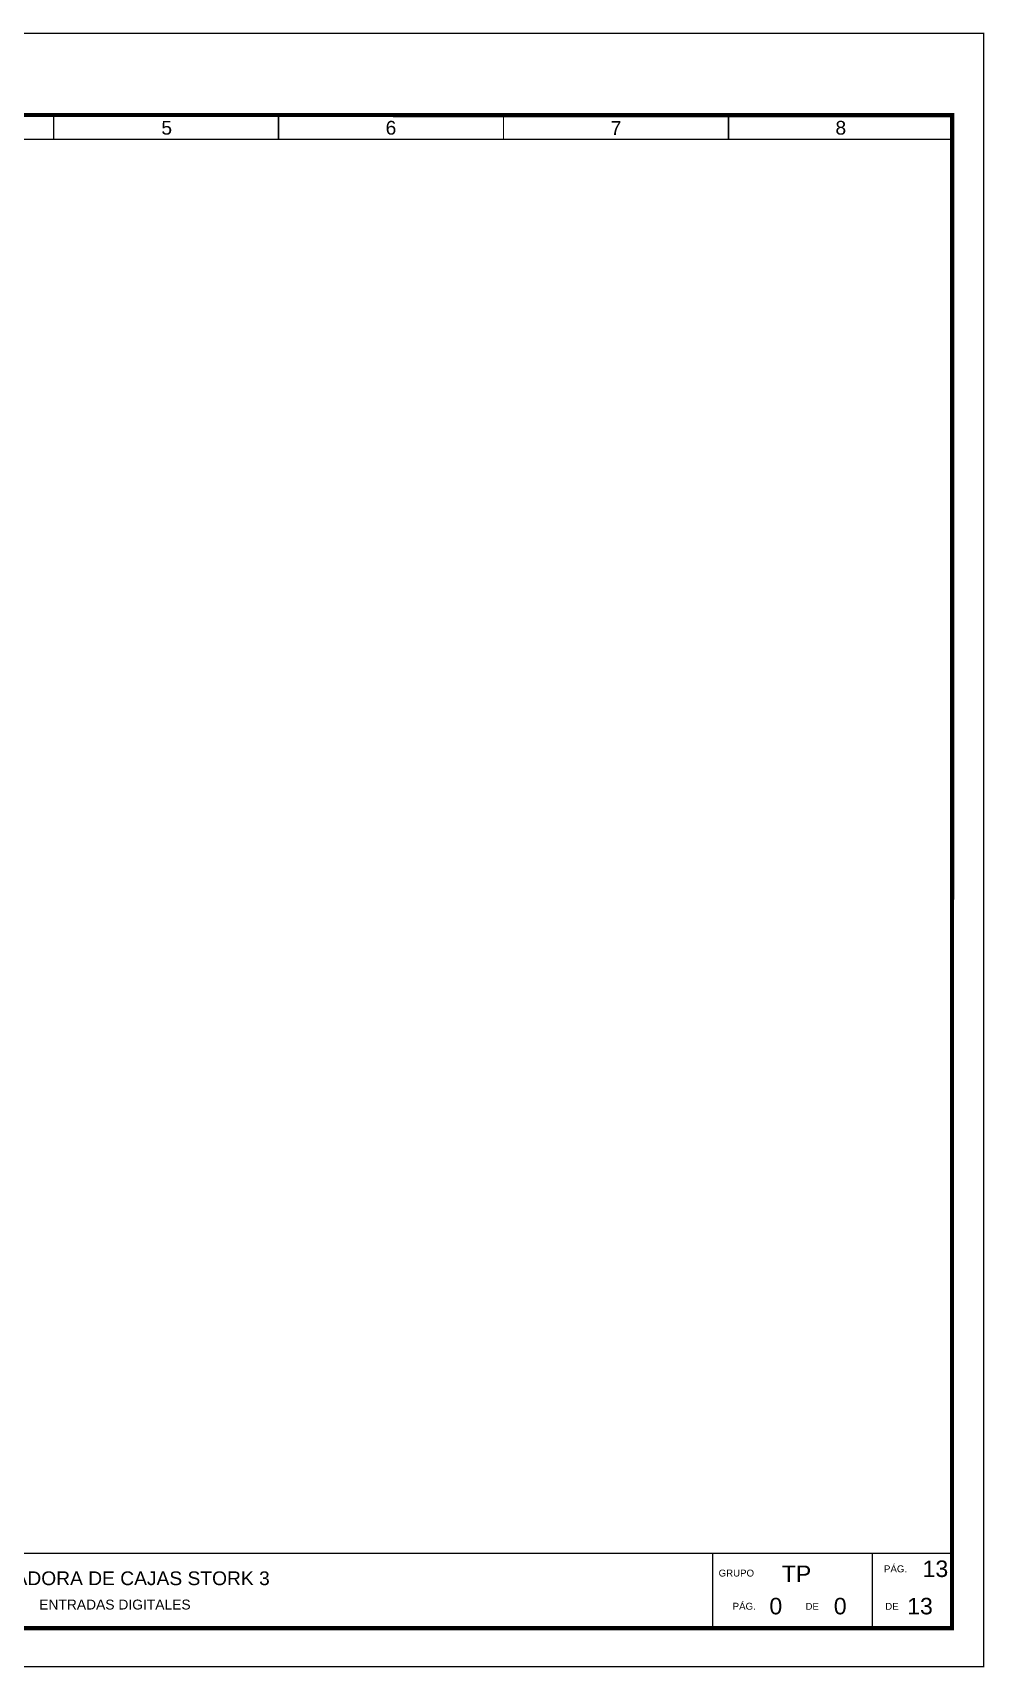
# Model space of a CAD drawing. Header units: millimetres. Extents: x 0 to 420, y 0 to 297.
# Drawn here: x 247.3 to 420.2, y 0 to 297.2 of the extents above; entities that cross this region are included whole.
import ezdxf
from ezdxf.enums import TextEntityAlignment as Align

# ---------------------------------------------------------------- set-up
doc = ezdxf.new("R2010")
doc.units = ezdxf.units.MM
doc.layers.add('BLK_12_THHN', color=9, linetype='Continuous')
doc.layers.add('eProC - L2', color=41, linetype='Continuous', lineweight=20)
doc.styles.get("Standard").update_dxf_attribs({"font": 'arial.ttf'})

# ---------------------------------------------------------------- blocks, each defined once
blk = doc.blocks.new('eproc_rotulo_005')
at = {"layer": 'eProC - L2', "color": 0, "lineweight": 5, "const_width": 0.233}
for points in [[(0.12, 297.12), (420.12, 297.12), (420.12, 0.12), (0.12, 0.12), (0.12, 297.12)], [(5.9, 20.72), (414.37, 20.7)]]:
    blk.add_lwpolyline(points, dxfattribs=at)
at = {"layer": 'eProC - L2', "color": 0}
blk.add_lwpolyline([(420.12, 0.12), (420.12, 297.12), (0.12, 297.12), (0.12, 0.12), (420.12, 0.12)], dxfattribs=at)
at = {"layer": 'eProC - L2', "color": 0, "lineweight": 40, "const_width": 0.75}
blk.add_lwpolyline([(5.92, 7.13), (414.37, 7.11), (414.4, 282.24), (5.95, 282.27)], close=True, dxfattribs=at)
at = {"layer": 'eProC - L2', "color": 0, "lineweight": 5, "const_width": 0.233}
for points in [[(251.12, 277.82), (210.23, 277.82), (210.23, 282.26), (251.12, 282.26)], [(373.76, 277.83), (332.86, 277.83), (332.86, 282.27), (373.76, 282.27)], [(414.6, 277.83), (373.71, 277.83), (373.71, 282.27), (414.6, 282.27)], [(292.02, 277.82), (251.12, 277.82), (251.12, 282.25), (292.02, 282.25)], [(332.86, 277.82), (291.97, 277.82), (291.97, 282.25), (332.86, 282.25)]]:
    blk.add_lwpolyline(points, close=True, dxfattribs=at)
at = {"layer": 'eProC - L2', "color": 0, "lineweight": 0, "const_width": 0.233}
for points in [[(370.87, 7.1), (370.87, 20.7)], [(399.87, 7.1), (399.87, 20.7)]]:
    blk.add_lwpolyline(points, dxfattribs=at)
at = {"layer": 'eProC - L2', "color": 0, "lineweight": 20, "char_height": 2.5, "attachment_point": 8}
for s, insert in [('{\\fArial|b0|i0|c0|p18;5}', (271.66, 278.66)), ('{\\fArial|b0|i0|c0|p18;6}', (312.41, 278.66)), ('{\\fArial|b0|i0|c0|p18;7}', (353.31, 278.66)), ('{\\fArial|b0|i0|c0|p18;8}', (394.16, 278.66))]:
    blk.add_mtext(s, dxfattribs=dict(at, insert=insert))
at = {"layer": 'eProC - L2', "color": 0, "char_height": 1.2552, "attachment_point": 7}
for s, insert in [('{\\fArial|b0|i0|c0|p18;PÁG.}', (402.01, 17.26)), ('{\\fArial|b0|i0|c0|p18;GRUPO}', (371.96, 16.49)), ('{\\fArial|b0|i0|c0|p18;PÁG.}', (374.51, 10.46)), ('{\\fArial|b0|i0|c0|p18;DE}', (387.74, 10.46)), ('{\\fArial|b0|i0|c0|p18;DE}', (402.24, 10.46))]:
    blk.add_mtext(s, dxfattribs=dict(at, insert=insert))
at = {"layer": 'eProC - L2', "color": 0}
for tag, p in [('GR_01', (386.11, 17)), ('PGRAL', (411.35, 17.92)), ('PG_01', (382.35, 11.13)), ('PT', (394.05, 11.13)), ('PAGT', (408.55, 11.13))]:
    blk.add_attdef(tag, text='', height=3, dxfattribs=at).set_placement(p, align=Align.MIDDLE_CENTER)
for tag, height, p in [('CONF', 2.31, (60.16, 14.76)), ('CLIENTE', 2.31, (111.99, 14.74)), ('DESC', 2.5, (262.25, 14.94)), ('DESC_2', 1.8, (262.25, 10.51)), ('ULT', 2.31, (60.16, 8.79)), ('ARCH', 2.31, (98.32, 8.46)), ('FECHA', 2.31, (139.97, 8.46))]:
    blk.add_attdef(tag, text='', height=height, dxfattribs=at).set_placement(p, align=Align.CENTER)
at = {"layer": 'eProC - L2', "color": 0, "flags": 9}
blk.add_attdef('WD_TB', (0.12, 0.12), '', height=2.5, dxfattribs=at)

msp = doc.modelspace()

# ---------------------------------------------------------------- linework, layer by layer
at = {"layer": 'BLK_12_THHN'}
msp.add_line((414.6, 277.83), (414.59, 20.7), dxfattribs=at)

# ---------------------------------------------------------------- block references
ref = msp.add_blockref('eproc_rotulo_005', (0, 0))
ref.add_attrib('PAGT', '13', dxfattribs={"layer": 'eProC - L2', "height": 3}).set_placement((408.55, 11.13), align=Align.MIDDLE_CENTER)
ref.add_attrib('PGRAL', '13', dxfattribs={"layer": 'eProC - L2', "height": 3}).set_placement((411.35, 17.92), align=Align.MIDDLE_CENTER)
ref.add_attrib('PT', '0', dxfattribs={"layer": 'eProC - L2', "height": 3}).set_placement((394.05, 11.13), align=Align.MIDDLE_CENTER)
ref.add_attrib('GR_01', 'TP', dxfattribs={"layer": 'eProC - L2', "height": 3}).set_placement((386.11, 17), align=Align.MIDDLE_CENTER)
ref.add_attrib('PG_01', '0', dxfattribs={"layer": 'eProC - L2', "height": 3}).set_placement((382.35, 11.13), align=Align.MIDDLE_CENTER)
ref.add_attrib('DESC', 'CERRADORA DE CAJAS STORK 3', dxfattribs={"layer": 'eProC - L2', "height": 2.5}).set_placement((262.25, 14.94), align=Align.CENTER)
ref.add_attrib('DESC_2', 'ENTRADAS DIGITALES', dxfattribs={"layer": 'eProC - L2', "height": 1.8}).set_placement((262.25, 10.51), align=Align.CENTER)

doc.saveas('drawing.dxf')
